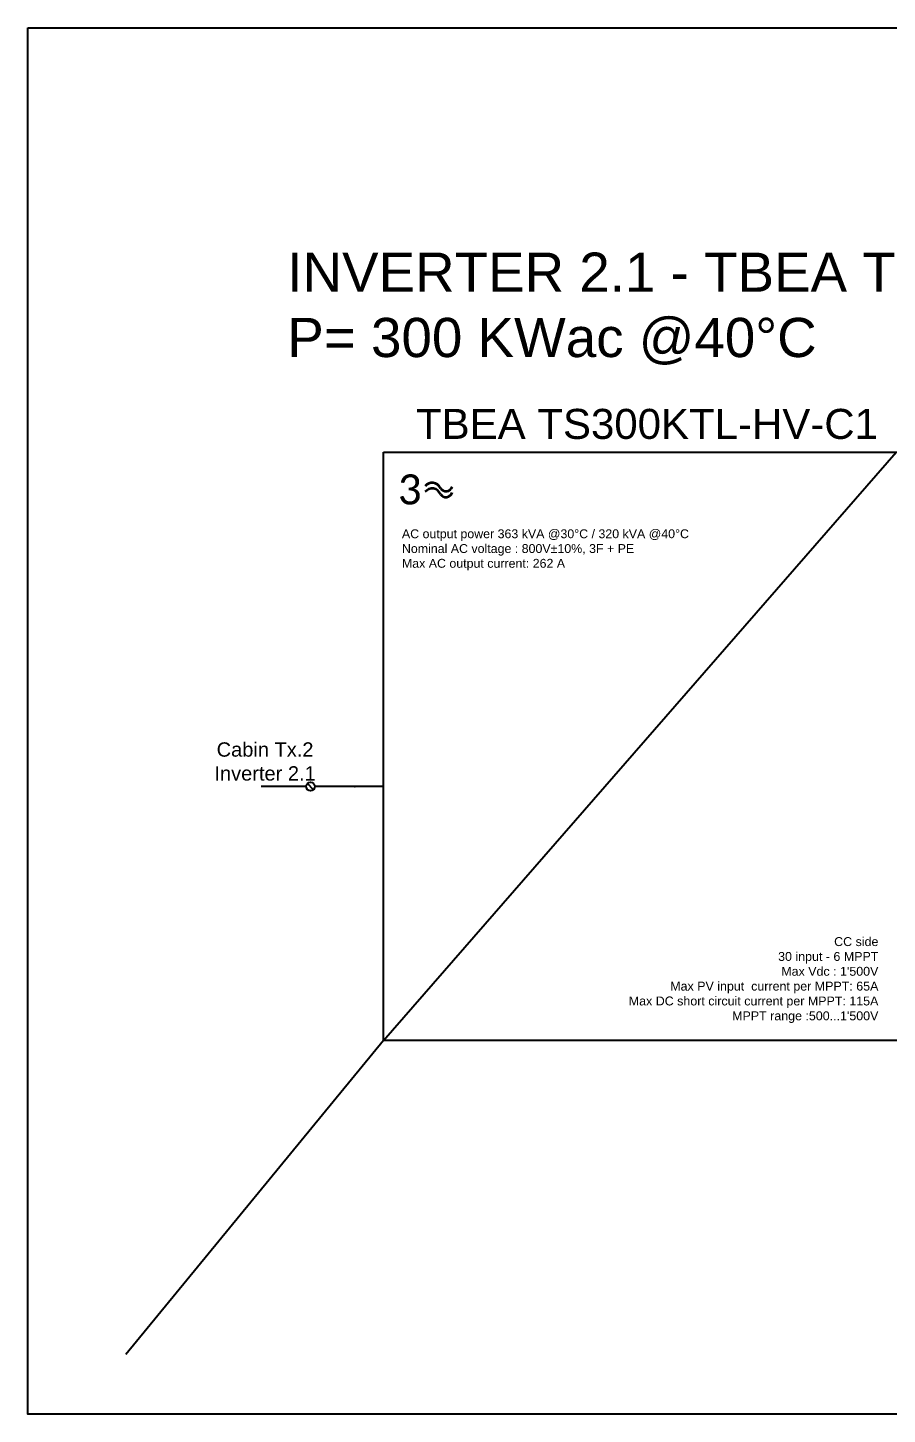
# Model space of a CAD drawing. Header units: millimetres. Extents: x 14856 to 141494, y 133975 to 167686.
# Drawn here: x 14856 to 19681, y 146011 to 153798 of the extents above; entities that cross this region are included whole.
import ezdxf

# ---------------------------------------------------------------- set-up
doc = ezdxf.new("R2010")
doc.units = ezdxf.units.MM
doc.styles.add('Legend', font='calibri.ttf')
doc.styles.get("Standard").update_dxf_attribs({"font": 'arial.ttf'})

# ---------------------------------------------------------------- blocks, each defined once
blk = doc.blocks.new('P00102')
at = {"color": 1, "linetype": 'ByBlock', "lineweight": 25}
for p, q in [((0, 3.6), (-3.6, -3.6)), ((1.8, 3.6), (-1.8, -3.6)), ((3.6, 3.6), (0, -3.6))]:
    blk.add_line(p, q, dxfattribs=at)

msp = doc.modelspace()

# ---------------------------------------------------------------- linework, layer by layer
msp.add_lwpolyline([(16852.3, 151415.2), (20532.4, 151415.2), (20532.4, 148110.8), (16852.3, 148110.8)], close=True)
for points in [[(16852.3, 148110.8), (19730.6, 151415.2)], [(16460.4, 149518.7), (16425.7, 149553.4)], [(16852.3, 149536.1), (16467.6, 149536.1)]]:
    msp.add_lwpolyline(points)
at = {"color": 4}
msp.add_lwpolyline([(16418.5, 149536.1), (16166.3, 149536.1)], dxfattribs=at)
msp.add_circle((16443.1, 149536.1), 24.6)
at = {"lineweight": 35}
for centre, radius, start, end in [((17125.9, 151192.7), 50.1, 22.57714, 141.98736), ((17126.7, 151159.8), 50.1, 22.57714, 141.98736), ((17203.1, 151231.3), 36.5, 211.99625, 342.61742), ((17203.9, 151198.4), 36.5, 211.99625, 342.61742)]:
    msp.add_arc(centre, radius, start, end, dxfattribs=at)
at = {"layer": 'Defpoints', "color": 1}
msp.add_line((16852.3, 148110.8), (15406.8, 146347), dxfattribs=at)
msp.add_lwpolyline([(14856.1, 153798.2), (26917.6, 153798.2), (26917.6, 146010.8), (14856.1, 146010.8)], close=True, dxfattribs=at)

# ---------------------------------------------------------------- block references
msp.add_blockref('P00102', (16687.9, 149535.9))

# ---------------------------------------------------------------- texts
for s, insert, char_height, width, attachment_point in [('INVERTER 2.1 - TBEA TS300KTL-HV-C1 - P= 365,4 KWp - P= 300 KWac @40°C', (16313.1, 152535.2), 220, 8459.921, 1), ('TBEA TS300KTL-HV-C1', (17035.6, 151657.4), 168.704, 3487.591, 1), ('AC output power 363 kVA @30°C / 320 kVA @40°C\\PNominal AC voltage : 800V±10%, 3F + PE \\PMax AC output current: 262 A', (16956.4, 150980.9), 49.772, 2205.222, 1), ('\\pxqc;Cabin Tx.2\\PInverter 2.1', (15732.8, 149784.6), 80.476, 910.842, 1), ("CC side\\P30 input - 6 MPPT \\PMax Vdc : 1'500V\\PMax PV input  current per MPPT: 65A\\PMax DC short circuit current per MPPT: 115A \\PMPPT range :500...1'500V ", (19630.9, 148690.4), 50, 1795.436, 3)]:
    msp.add_mtext(s, dxfattribs=dict(insert=insert, char_height=char_height, width=width, attachment_point=attachment_point))
at = {"insert": (16933.6, 151289.6), "char_height": 168.7, "width": 2757.721, "attachment_point": 1, "style": 'Legend'}
msp.add_mtext('3', dxfattribs=at)

doc.saveas('drawing.dxf')
